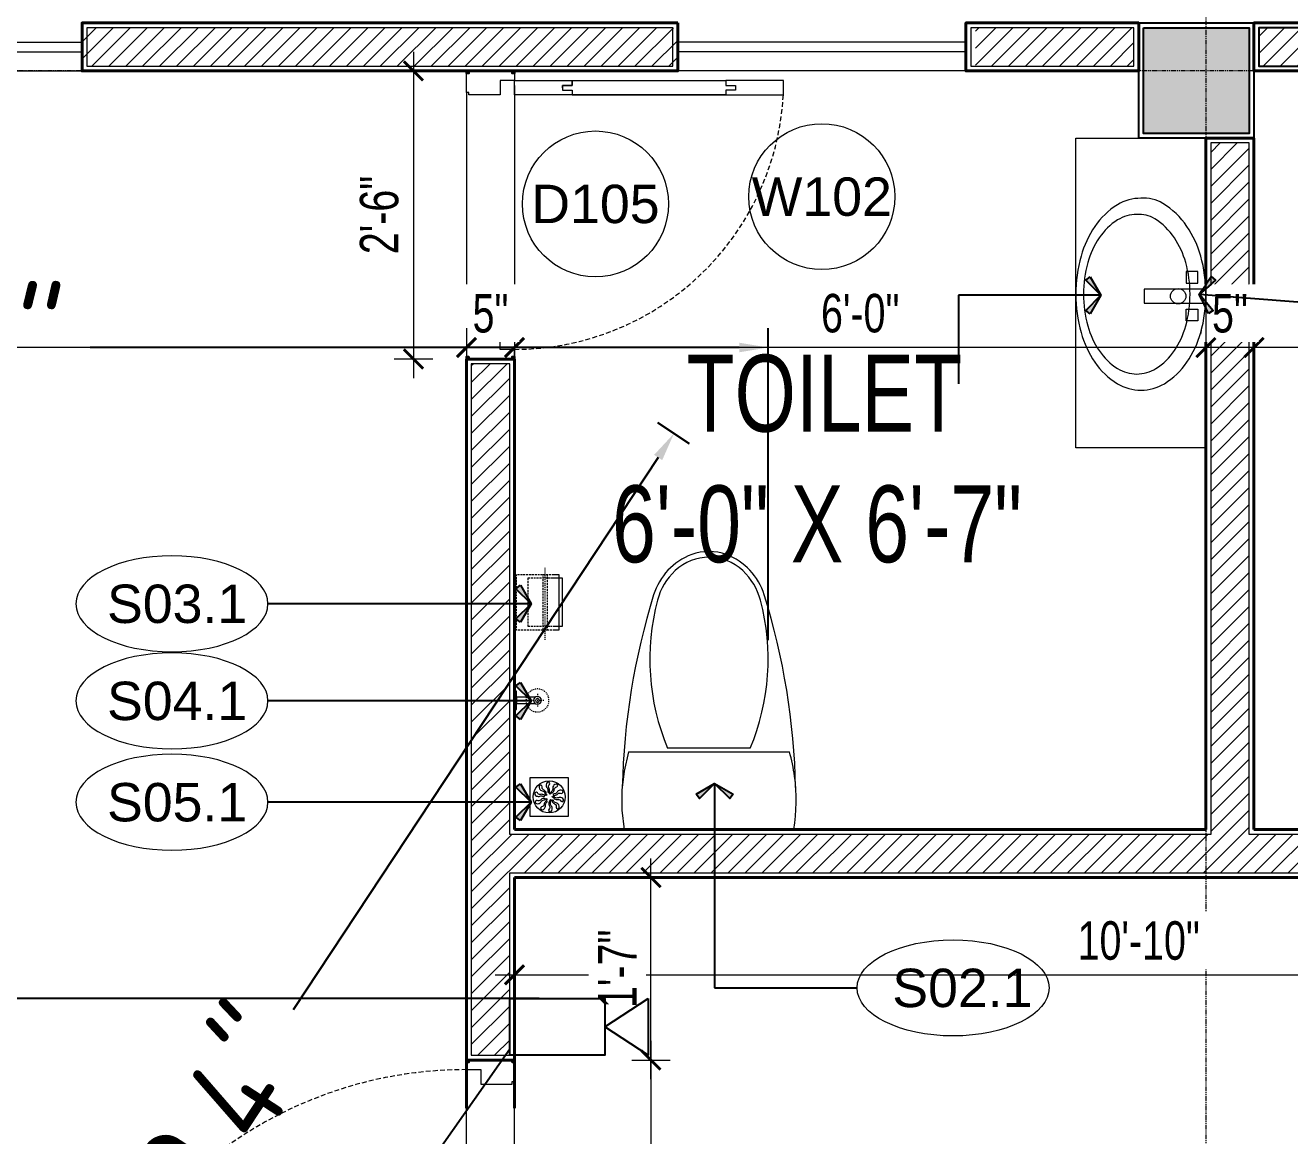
# Model space of a CAD drawing. Header units: inches. Extents: x 735 to 7643, y 526 to 1733.
# Drawn here: x 4814.4 to 4946.1, y 1338.2 to 1453.8 of the extents above; entities that cross this region are included whole.
import ezdxf
from ezdxf.enums import TextEntityAlignment as Align

# ---------------------------------------------------------------- set-up
doc = ezdxf.new("R2010")
doc.units = ezdxf.units.IN
doc.header["$MEASUREMENT"] = 0
for name, pattern in [('CENTER', [2, 1.25, -0.25, 0.25, -0.25]), ('DASH', [0.35, 0.25, -0.1]), ('DASHED', [0.75, 0.5, -0.25]), ('PHANTOMX2', [5, 2.5, -0.5, 0.5, -0.5, 0.5, -0.5])]:
    doc.linetypes.add(name, pattern=pattern)
for name, color, linetype in [('COLLUM', 1, 'Continuous'), ('FREE-TEXT', 7, 'Continuous'), ('HATCH', 8, 'Continuous'), ('horn & strobe', 1, 'Continuous'), ('Text', 7, 'Continuous'), ('zone wiring', 5, 'Continuous')]:
    doc.layers.add(name, color=color, linetype=linetype)
for name, color, linetype, lineweight in [('Dimension', 22, 'Continuous', 13), ('DOOR', 115, 'Continuous', 15), ('Door & Window Dim', 5, 'Continuous', 15), ('Glass', 5, 'Continuous', 9), ('grid', 9, 'Continuous', 13), ('HACTH', 8, 'Continuous', 9), ('I-DOOR-IDEN-N', 7, 'Continuous', 15), ('I-FURN-CODE', 171, 'Continuous', 15), ('I-WC----EXST', 7, 'Continuous', 15), ('I-WC----N', 7, 'Continuous', 15), ('wall 05', 3, 'Continuous', 40), ('WINDOW', 140, 'Continuous', 9)]:
    doc.layers.add(name, color=color, linetype=linetype, lineweight=lineweight)
doc.styles.add('Arial', font='arial.ttf')
doc.styles.get("Standard").update_dxf_attribs({"font": 'isocp3.shx'})
doc.styles.add('Swiss721', font='swisscl.ttf')
doc.dimstyles.new('DIM08', dxfattribs={"dimtxt": 8, "dimasz": 4, "dimexe": 4, "dimexo": 0, "dimgap": 3, "dimtad": 1, "dimdec": 1, "dimzin": 3, "dimdsep": 46, "dimlunit": 4, "dimtxsty": 'Swiss721', "dimblk": 'ARCHTICK', "dimcen": 0, "dimdle": 4, "dimclrd": 256, "dimclre": 256, "dimclrt": 256, "dimadec": 0, "dimazin": 0, "dimtfac": 1, "dimtdec": 1, "dimtofl": 0, "dimtmove": 0, "dimatfit": 3, "dimldrblk": 'ARCHTICK', "dimfxl": 4, "dimfxlon": 1, "dimtfill": 1, "dimtolj": 1, "dimtzin": 0, "dimlwd": 9, "dimlwe": 9, "dimarcsym": 0})
doc.dimstyles.new('F50', dxfattribs={"dimscale": 50, "dimtxt": 1.6, "dimasz": 1, "dimexe": 1.5, "dimexo": 1, "dimgap": 0.5, "dimtad": 1, "dimdec": 0, "dimzin": 12, "dimdsep": 46, "dimtxsty": 'Arial', "dimblk1": 'ARCHTICK', "dimblk2": 'ARCHTICK', "dimsah": 1, "dimcen": 0, "dimdle": 1.5, "dimclrd": 9, "dimclre": 9, "dimclrt": 2, "dimadec": 0, "dimazin": 3, "dimtfac": 1, "dimtdec": 0, "dimtix": 1, "dimtmove": 2, "dimatfit": 3, "dimldrblk": 'ArrowNote', "dimfxl": 1, "dimtolj": 1, "dimtzin": 0, "dimarcsym": 0})
doc.dimstyles.get("Standard").update_dxf_attribs({"dimtxt": 2, "dimasz": 3, "dimexe": 2, "dimexo": 2, "dimgap": 1, "dimtad": 0, "dimtih": 1, "dimtoh": 1, "dimdec": 1, "dimzin": 0, "dimdsep": 46, "dimtxsty": 'Standard', "dimcen": 0, "dimclrd": 256, "dimclre": 256, "dimclrt": 256, "dimadec": 1, "dimazin": 0, "dimtfac": 1, "dimtdec": 1, "dimtofl": 0, "dimtmove": 0, "dimatfit": 3, "dimfxl": 1, "dimtolj": 1, "dimtzin": 0, "dimlwd": -1, "dimlwe": -1, "dimarcsym": 0})

# ---------------------------------------------------------------- blocks, each defined once
blk = doc.blocks.new('_ArchTick')
at = {"color": 0, "linetype": 'ByBlock', "const_width": 0.15}
blk.add_lwpolyline([(-0.5, -0.5), (0.5, 0.5)], dxfattribs=at)
blk = doc.blocks.new('*D405')
at = {"layer": 'Defpoints', "color": 0, "transparency": 16777216}
for p in [(4860.61, 1449.08), (4854.84, 1419.08), (4860.36, 1419.08)]:
    blk.add_point(p, dxfattribs=at)
at = {"layer": 'Door & Window Dim', "lineweight": 9, "transparency": 16777216}
for p, q in [((4854.84, 1451.08), (4854.84, 1417.08)), ((4856.84, 1449.08), (4852.84, 1449.08)), ((4856.84, 1419.08), (4852.84, 1419.08))]:
    blk.add_line(p, q, dxfattribs=at)
at = {"layer": 'Door & Window Dim', "lineweight": 9, "transparency": 16777216, "xscale": 2, "yscale": 2, "zscale": 2}
for p, rotation in [((4854.84, 1449.08), 90), ((4854.84, 1419.08), 270)]:
    blk.add_blockref('_ArchTick', p, dxfattribs=dict(at, rotation=rotation))
at = {"layer": 'Door & Window Dim', "transparency": 16777216, "insert": (4851.29, 1434.08), "char_height": 4, "attachment_point": 5, "rotation": 90, "style": 'Swiss721', "bg_fill": 3, "box_fill_scale": 1.25, "bg_fill_color": 256, "bg_fill_true_color": 13158600, "bg_fill_transparency": 0}
blk.add_mtext('\\A1;2\'-6"', dxfattribs=at)
blk = doc.blocks.new('A$C4A7E7E9F')
at = {"layer": 'Defpoints'}
for points in [[(0, 5), (0.25, 5), (0.25, 4.75), (0, 4.75)], [(44.75, 5), (45, 5), (45, 4.75), (44.75, 4.75)], [(0, 0.25), (0.25, 0.25), (0.25, 0), (0, 0)], [(44.75, 0.25), (45, 0.25), (45, 0), (44.75, 0)]]:
    blk.add_lwpolyline(points, close=True, dxfattribs=at)
at = {"layer": 'DOOR'}
for points in [[(1.75, 10), (2, 10), (2, 11), (2.5, 11), (2.5, 5), (1, 5), (1, 11), (1.5, 11), (1.5, 10), (1.75, 10), (1.5, 10), (1.5, 11), (1, 11), (1, 42), (1.5, 42), (1.5, 43), (2, 43), (2, 42), (2.5, 42), (2.5, 11), (2.5, 48), (1, 48), (1, 42)], [(1, 5), (1, 3.5), (2.5, 3.5), (2.5, 0.25), (2.25, 0.25), (2.25, 0), (0.25, 0), (0.25, 0.25), (0, 0.25), (0, 4.75), (0.25, 4.75), (0.25, 5), (1, 5)], [(44, 5), (44, 3.5), (42.5, 3.5), (42.5, 0.25), (42.75, 0.25), (42.75, 0), (44.75, 0), (44.75, 0.25), (45, 0.25), (45, 4.75), (44.75, 4.75), (44.75, 5), (44, 5)]]:
    blk.add_lwpolyline(points, dxfattribs=at)
at = {"layer": 'DOOR', "linetype": 'DASHED', "lineweight": 0}
blk.add_arc((0.95, 4.98), 43.05, 0.0251, 87.941, dxfattribs=at)
at = {"layer": 'HACTH', "lineweight": 0, "ltscale": 10}
for p, q in [((1.5, 5), (44, 5)), ((2.25, 0), (42.75, 0))]:
    blk.add_line(p, q, dxfattribs=at)
blk = doc.blocks.new('A$C4F64215B')
at = {"layer": 'Defpoints'}
for points in [[(0, 5), (0.25, 5), (0.25, 4.75), (0, 4.75)], [(29.75, 5), (30, 5), (30, 4.75), (29.75, 4.75)], [(0, 0.25), (0.25, 0.25), (0.25, 0), (0, 0)], [(29.75, 0.25), (30, 0.25), (30, 0), (29.75, 0)]]:
    blk.add_lwpolyline(points, close=True, dxfattribs=at)
at = {"layer": 'DOOR'}
for points in [[(1.75, 10), (2, 10), (2, 11), (2.5, 11), (2.5, 5), (1, 5), (1, 11), (1.5, 11), (1.5, 10), (1.75, 10), (1.5, 10), (1.5, 11), (1, 11), (1, 27), (1.5, 27), (1.5, 28), (2, 28), (2, 27), (2.5, 27), (2.5, 11), (2.5, 33), (1, 33), (1, 27)], [(1, 5), (1, 3.5), (2.5, 3.5), (2.5, 0.25), (2.25, 0.25), (2.25, 0), (0.25, 0), (0.25, 0.25), (0, 0.25), (0, 4.75), (0.25, 4.75), (0.25, 5), (1, 5)], [(29, 5), (29, 3.5), (27.5, 3.5), (27.5, 0.25), (27.75, 0.25), (27.75, 0), (29.75, 0), (29.75, 0.25), (30, 0.25), (30, 4.75), (29.75, 4.75), (29.75, 5), (29, 5)]]:
    blk.add_lwpolyline(points, dxfattribs=at)
at = {"layer": 'DOOR', "linetype": 'DASHED', "lineweight": 0}
blk.add_arc((0.93, 4.97), 28.07, 0.0597, 86.7872, dxfattribs=at)
at = {"layer": 'HACTH', "lineweight": 0, "ltscale": 10}
for p, q in [((1.5, 5), (29, 5)), ((2.25, 0), (27.75, 0))]:
    blk.add_line(p, q, dxfattribs=at)
blk = doc.blocks.new('*D448')
at = {"layer": 'Defpoints', "color": 0, "transparency": 16777216}
for p in [(4865.36, 1346.08), (4865.36, 1301.08), (4879.57, 1301.08)]:
    blk.add_point(p, dxfattribs=at)
at = {"layer": 'Door & Window Dim', "lineweight": 9, "transparency": 16777216}
for p, q in [((4879.57, 1348.08), (4879.57, 1299.08)), ((4877.57, 1346.08), (4881.57, 1346.08)), ((4877.57, 1301.08), (4881.57, 1301.08))]:
    blk.add_line(p, q, dxfattribs=at)
at = {"layer": 'Door & Window Dim', "lineweight": 9, "transparency": 16777216, "xscale": 2, "yscale": 2, "zscale": 2}
for p, rotation in [((4879.57, 1346.08), 90), ((4879.57, 1301.08), 270)]:
    blk.add_blockref('_ArchTick', p, dxfattribs=dict(at, rotation=rotation))
at = {"layer": 'Door & Window Dim', "transparency": 16777216, "insert": (4876.02, 1323.58), "char_height": 4, "attachment_point": 5, "rotation": 90, "style": 'Swiss721', "bg_fill": 3, "box_fill_scale": 1.25, "bg_fill_color": 256, "bg_fill_true_color": 13158600, "bg_fill_transparency": 0}
blk.add_mtext('\\A1;3\'-9"', dxfattribs=at)
blk = doc.blocks.new('*D462')
at = {"layer": 'Defpoints', "color": 0, "transparency": 16777216}
for p in [(4865.36, 1365.08), (4995.36, 1365.08), (4995.36, 1354.95)]:
    blk.add_point(p, dxfattribs=at)
at = {"layer": 'Dimension', "lineweight": 9, "transparency": 16777216}
for p, q in [((4865.36, 1356.95), (4865.36, 1352.95)), ((4995.36, 1356.95), (4995.36, 1352.95)), ((4863.36, 1354.95), (4997.36, 1354.95))]:
    blk.add_line(p, q, dxfattribs=at)
at = {"layer": 'Dimension', "lineweight": 9, "transparency": 16777216, "xscale": 2, "yscale": 2, "zscale": 2, "rotation": 180}
blk.add_blockref('_ArchTick', (4865.36, 1354.95), dxfattribs=at)
at = {"layer": 'Dimension', "lineweight": 9, "transparency": 16777216, "xscale": 2, "yscale": 2, "zscale": 2}
blk.add_blockref('_ArchTick', (4995.36, 1354.95), dxfattribs=at)
at = {"layer": 'Dimension', "transparency": 16777216, "insert": (4930.36, 1358.5), "char_height": 4, "attachment_point": 5, "style": 'Swiss721', "bg_fill": 3, "box_fill_scale": 1.25, "bg_fill_color": 256, "bg_fill_true_color": 13158600, "bg_fill_transparency": 0}
blk.add_mtext('\\A1;10\'-10"', dxfattribs=at)
blk = doc.blocks.new('*D466')
at = {"layer": 'Defpoints', "color": 0, "transparency": 16777216}
for p in [(4942.36, 1431.64), (5025.36, 1425.48), (4942.36, 1420.28)]:
    blk.add_point(p, dxfattribs=at)
at = {"layer": 'Dimension', "lineweight": 9, "transparency": 16777216}
for p, q in [((4942.36, 1422.28), (4942.36, 1418.28)), ((5025.36, 1422.28), (5025.36, 1418.28)), ((5027.36, 1420.28), (4940.36, 1420.28))]:
    blk.add_line(p, q, dxfattribs=at)
at = {"layer": 'Dimension', "lineweight": 9, "transparency": 16777216, "xscale": 2, "yscale": 2, "zscale": 2, "rotation": 180}
blk.add_blockref('_ArchTick', (4942.36, 1420.28), dxfattribs=at)
at = {"layer": 'Dimension', "lineweight": 9, "transparency": 16777216, "xscale": 2, "yscale": 2, "zscale": 2}
blk.add_blockref('_ArchTick', (5025.36, 1420.28), dxfattribs=at)
at = {"layer": 'Dimension', "transparency": 16777216, "insert": (4983.86, 1423.83), "char_height": 4, "attachment_point": 5, "style": 'Swiss721', "bg_fill": 3, "box_fill_scale": 1.25, "bg_fill_color": 256, "bg_fill_true_color": 13158600, "bg_fill_transparency": 0}
blk.add_mtext('\\A1;6\'-11"', dxfattribs=at)
blk = doc.blocks.new('*D467')
at = {"layer": 'Defpoints', "color": 0, "transparency": 16777216}
for p in [(4937.36, 1434.53), (4942.36, 1431.64)]:
    blk.add_point(p, dxfattribs=at)
at = {"layer": 'Dimension', "lineweight": 9, "transparency": 16777216}
for p, q in [((4937.36, 1422.28), (4937.36, 1418.28)), ((4942.36, 1422.28), (4942.36, 1418.28)), ((4944.36, 1420.28), (4935.36, 1420.28))]:
    blk.add_line(p, q, dxfattribs=at)
at = {"layer": 'Dimension', "lineweight": 9, "transparency": 16777216, "xscale": 2, "yscale": 2, "zscale": 2, "rotation": 180}
blk.add_blockref('_ArchTick', (4937.36, 1420.28), dxfattribs=at)
at = {"layer": 'Dimension', "lineweight": 9, "transparency": 16777216, "xscale": 2, "yscale": 2, "zscale": 2}
blk.add_blockref('_ArchTick', (4942.36, 1420.28), dxfattribs=at)
at = {"layer": 'Dimension', "transparency": 16777216, "insert": (4939.86, 1423.82), "char_height": 4, "attachment_point": 5, "style": 'Swiss721', "bg_fill": 3, "box_fill_scale": 1.25, "bg_fill_color": 256, "bg_fill_true_color": 13158600, "bg_fill_transparency": 0}
blk.add_mtext('\\A1;5"', dxfattribs=at)
at = {"layer": 'Defpoints', "color": 0, "transparency": 16777216}
blk.add_point((4937.36, 1420.28), dxfattribs=at)
blk = doc.blocks.new('*D468')
at = {"layer": 'Defpoints', "color": 0, "transparency": 16777216}
for p in [(4937.36, 1434.53), (4865.36, 1423.72), (4865.36, 1420.28)]:
    blk.add_point(p, dxfattribs=at)
at = {"layer": 'Dimension', "lineweight": 9, "transparency": 16777216}
for p, q in [((4865.36, 1422.28), (4865.36, 1418.28)), ((4937.36, 1422.28), (4937.36, 1418.28)), ((4939.36, 1420.28), (4863.36, 1420.28))]:
    blk.add_line(p, q, dxfattribs=at)
at = {"layer": 'Dimension', "lineweight": 9, "transparency": 16777216, "xscale": 2, "yscale": 2, "zscale": 2, "rotation": 180}
blk.add_blockref('_ArchTick', (4865.36, 1420.28), dxfattribs=at)
at = {"layer": 'Dimension', "lineweight": 9, "transparency": 16777216, "xscale": 2, "yscale": 2, "zscale": 2}
blk.add_blockref('_ArchTick', (4937.36, 1420.28), dxfattribs=at)
at = {"layer": 'Dimension', "transparency": 16777216, "insert": (4901.36, 1423.83), "char_height": 4, "attachment_point": 5, "style": 'Swiss721', "bg_fill": 3, "box_fill_scale": 1.25, "bg_fill_color": 256, "bg_fill_true_color": 13158600, "bg_fill_transparency": 0}
blk.add_mtext('\\A1;6\'-0"', dxfattribs=at)
blk = doc.blocks.new('*D469')
at = {"layer": 'Dimension', "lineweight": 9, "transparency": 16777216}
for p, q in [((4860.36, 1422.28), (4860.36, 1418.28)), ((4865.36, 1422.28), (4865.36, 1418.28)), ((4867.36, 1420.28), (4858.36, 1420.28))]:
    blk.add_line(p, q, dxfattribs=at)
at = {"layer": 'Dimension', "lineweight": 9, "transparency": 16777216, "xscale": 2, "yscale": 2, "zscale": 2, "rotation": 180}
blk.add_blockref('_ArchTick', (4860.36, 1420.28), dxfattribs=at)
at = {"layer": 'Dimension', "lineweight": 9, "transparency": 16777216, "xscale": 2, "yscale": 2, "zscale": 2}
blk.add_blockref('_ArchTick', (4865.36, 1420.28), dxfattribs=at)
at = {"layer": 'Dimension', "transparency": 16777216, "insert": (4862.86, 1423.82), "char_height": 4, "attachment_point": 5, "style": 'Swiss721', "bg_fill": 3, "box_fill_scale": 1.25, "bg_fill_color": 256, "bg_fill_true_color": 13158600, "bg_fill_transparency": 0}
blk.add_mtext('\\A1;5"', dxfattribs=at)
at = {"layer": 'Defpoints', "color": 0, "transparency": 16777216}
for p in [(4860.36, 1426.78), (4865.36, 1423.72), (4860.36, 1420.28)]:
    blk.add_point(p, dxfattribs=at)
blk = doc.blocks.new('*D487')
at = {"layer": 'Defpoints', "color": 0, "transparency": 16777216}
for p in [(4860.36, 1423.72), (4697.36, 1420.28), (4697.36, 1414.28)]:
    blk.add_point(p, dxfattribs=at)
at = {"layer": 'Dimension', "lineweight": 9, "transparency": 16777216}
for p, q in [((4697.36, 1418.28), (4697.36, 1422.28)), ((4860.36, 1422.28), (4860.36, 1418.28)), ((4862.36, 1420.28), (4695.36, 1420.28))]:
    blk.add_line(p, q, dxfattribs=at)
at = {"layer": 'Dimension', "lineweight": 9, "transparency": 16777216, "xscale": 2, "yscale": 2, "zscale": 2, "rotation": 180}
blk.add_blockref('_ArchTick', (4697.36, 1420.28), dxfattribs=at)
at = {"layer": 'Dimension', "lineweight": 9, "transparency": 16777216, "xscale": 2, "yscale": 2, "zscale": 2}
blk.add_blockref('_ArchTick', (4860.36, 1420.28), dxfattribs=at)
at = {"layer": 'Dimension', "transparency": 16777216, "insert": (4778.86, 1423.83), "char_height": 4, "attachment_point": 5, "style": 'Swiss721', "bg_fill": 3, "box_fill_scale": 1.25, "bg_fill_color": 256, "bg_fill_true_color": 13158600, "bg_fill_transparency": 0}
blk.add_mtext('\\A1;13\'-7"', dxfattribs=at)
blk = doc.blocks.new('*D489')
at = {"layer": 'Defpoints', "color": 0, "transparency": 16777216}
for p in [(4879.57, 1365.08), (4881.52, 1365.08), (4865.36, 1346.08)]:
    blk.add_point(p, dxfattribs=at)
at = {"layer": 'Dimension', "lineweight": 9, "transparency": 16777216}
for p, q in [((4879.57, 1344.08), (4879.57, 1367.08)), ((4881.52, 1365.08), (4877.57, 1365.08)), ((4877.57, 1346.08), (4881.57, 1346.08))]:
    blk.add_line(p, q, dxfattribs=at)
at = {"layer": 'Dimension', "lineweight": 9, "transparency": 16777216, "xscale": 2, "yscale": 2, "zscale": 2}
for p, rotation in [((4879.57, 1365.08), 90), ((4879.57, 1346.08), 270)]:
    blk.add_blockref('_ArchTick', p, dxfattribs=dict(at, rotation=rotation))
at = {"layer": 'Dimension', "transparency": 16777216, "insert": (4876.07, 1355.58), "char_height": 4, "attachment_point": 5, "rotation": 90, "style": 'Swiss721', "bg_fill": 3, "box_fill_scale": 1.25, "bg_fill_color": 256, "bg_fill_true_color": 13158600, "bg_fill_transparency": 0}
blk.add_mtext('\\A1;1\'-7"', dxfattribs=at)
blk = doc.blocks.new('wall&door')
at = {"color": 0, "linetype": 'ByBlock', "lineweight": -2}
blk.add_circle((0, 0), 3.039, dxfattribs=at)
at = {"color": 0, "linetype": 'ByBlock', "lineweight": -2, "ltscale": 25.4, "style": 'Arial'}
blk.add_attdef('PT1', text='', height=1.6, dxfattribs=at).set_placement((0, 0), align=Align.MIDDLE_CENTER)
blk = doc.blocks.new('$plan$00000388')
for p, q in [((-202.5, -209.5), (-202.5, 209.5)), ((0, -220.8), (0, 220.8)), ((-211.8, 107.7), (-211.8, -107.7))]:
    blk.add_line(p, q)
blk.add_lwpolyline([(-202.5, -209.5), (-151.6, -220.9), (-102.2, -226.4), (-50.2, -226.4), (0, -220.8)])
for centre, radius, start, end in [((-70.5, -1596.9), 1822.9, 91.2224, 107.2477), ((-76.2, -236.2), 463.3, 97.7399, 105.822), ((-76.2, -236.2), 463.3, 80.5377, 97.7399), ((-562.5, -12.2), 163.6, 107.2477, 159.5476), ((-555.5, -23.3), 162.7, 104.7786, 136.8543), ((-443.4, -448.2), 602.2, 67.3737, 104.7786), ((-580.4, 0), 128.7, 136.8543, 223.1457), ((-595.2, 0), 128.7, 159.5476, 200.4524), ((-562.5, 12.2), 163.6, 200.4524, 252.7523), ((-555.5, 23.3), 162.7, 223.1457, 255.2214), ((-443.4, 448.2), 602.2, 255.2214, 292.6263), ((-70.5, 1596.9), 1822.9, 252.7523, 268.7776)]:
    blk.add_arc(centre, radius, start, end)
blk = doc.blocks.new('h')
at = {"layer": 'I-WC----N', "color": 252, "linetype": 'CENTER', "ltscale": 0.2}
for p, q in [((544297.4, -25836.8), (544297.4, -25800.9)), ((544280.5, -25819.8), (544314.2, -25819.8))]:
    blk.add_line(p, q, dxfattribs=at)
at = {"layer": 'I-WC----N'}
blk.add_lwpolyline([(544273, -25759.8), (544321, -25759.8), (544321, -25764.8), (544273, -25764.8)], close=True, dxfattribs=at)
blk.add_lwpolyline([(544289, -25813.8), (544289, -25764.8), (544305, -25764.8), (544305, -25813.8)], dxfattribs=at)
at = {"layer": 'I-WC----N', "linetype": 'DASH', "ltscale": 5}
blk.add_circle((544297.4, -25819.8), 30, dxfattribs=at)
at = {"layer": 'I-WC----N'}
for centre, radius in [((544297, -25819.8), 10), ((544297.4, -25819.8), 5)]:
    blk.add_circle(centre, radius, dxfattribs=at)
blk = doc.blocks.new('typical king$0$5767 PAPER HOLDER')
at = {"color": 0, "linetype": 'CENTER', "lineweight": -2, "ltscale": 0.5}
blk.add_line((80, 97.5), (80, -92.5), dxfattribs=at)
at = {"color": 0, "linetype": 'DASHED', "lineweight": -2, "ltscale": 10, "flags": 128}
for points in [[(97, 72.5), (5, 72.5), (5, -72.5), (100, -72.5)], [(5, 52.5), (0, 52.5), (0, -52.5), (5, -52.5)]]:
    blk.add_lwpolyline(points, dxfattribs=at)
at = {"color": 0, "linetype": 'DASHED', "lineweight": -2, "ltscale": 10}
blk.add_lwpolyline([(75, -72.5), (85, -72.5), (85, 72.5), (75, 72.5)], close=True, dxfattribs=at)
at = {"color": 0, "linetype": 'ByBlock', "lineweight": -2, "flags": 128}
blk.add_lwpolyline([(100, -72.5), (115, -72.5), (115, 72.5), (100, 72.5)], dxfattribs=at)
at = {"color": 0, "linetype": 'DASHED', "lineweight": -2, "ltscale": 10}
blk.add_lwpolyline([(100, -62.5), (35, -62.5), (35, 62.5), (97, 62.5)], dxfattribs=at)
at = {"color": 0, "linetype": 'ByBlock', "lineweight": -2}
blk.add_lwpolyline([(100, 62.5), (125, 62.5), (125, -62.5), (100, -62.5)], dxfattribs=at)
blk = doc.blocks.new('floor drain 01')
at = {"color": 0}
blk.add_lwpolyline([(-10, -10), (90, -10), (90, 90), (-10, 90)], close=True, dxfattribs=at)
for points in [[(13.6, 67.5, 0.191053), (14.8, 61, 0.194336), (21.9, 55.7, -0.272606), (28.5, 49.9, 1.040732), (32.5, 51, 0.091346), (31.8, 52.6, 0.160783), (25.3, 58.6, -0.323658), (21.5, 66.6, 0.91079)], [(34.8, 77.8, 0.191053), (32, 71.8, 0.194336), (34.6, 63.4, -0.272606), (36.5, 54.8, 1.040732), (40.4, 53.4, 0.091346), (40.8, 55, 0.160783), (39.1, 63.7, -0.323658), (40.7, 72.4, 0.91079)], [(58, 73.6, 0.191053), (52.2, 70.5, 0.194336), (49.4, 62.1, -0.272606), (45.9, 54, 1.040732), (48.2, 50.6, 0.091346), (49.4, 51.6, 0.160783), (53.2, 59.7, -0.323658), (59.6, 65.8, 0.91079)], [(2.5, 46.7, 0.191053), (7.2, 42.2, 0.194336), (16.1, 42.1, -0.272606), (24.9, 41.2, 1.040732), (27.4, 44.5, 0.091346), (26, 45.4, 0.160783), (17.2, 46.5, -0.323658), (9.4, 50.7, 0.91079)], [(5.7, 23.4, 0.191053), (12.2, 22.5, 0.194336), (19.4, 27.7, -0.272606), (27, 32.1, 1.040732), (27.2, 36.2, 0.091346), (25.5, 36.1, 0.160783), (17.7, 31.8, -0.323658), (9, 30.7, 0.91079)], [(74.3, 56.6, 0.191053), (67.8, 57.5, 0.194336), (60.6, 52.3, -0.272606), (53, 47.9, 1.040732), (52.8, 43.8, 0.091346), (54.5, 43.9, 0.160783), (62.3, 48.2, -0.323658), (71, 49.3, 0.91079)], [(77.5, 33.3, 0.191053), (72.8, 37.8, 0.194336), (63.9, 37.9, -0.272606), (55.1, 38.8, 1.040732), (52.6, 35.5, 0.091346), (54, 34.6, 0.160783), (62.8, 33.5, -0.323658), (70.6, 29.3, 0.91079)], [(22, 6.4, 0.191053), (27.8, 9.5, 0.194336), (30.6, 17.9, -0.272606), (34.1, 26, 1.040732), (31.8, 29.4, 0.091346), (30.6, 28.4, 0.160783), (26.8, 20.3, -0.323658), (20.4, 14.2, 0.91079)], [(45.2, 2.2, 0.191053), (48, 8.2, 0.194336), (45.4, 16.6, -0.272606), (43.5, 25.2, 1.040732), (39.6, 26.6, 0.091346), (39.2, 25, 0.160783), (40.9, 16.3, -0.323658), (39.3, 7.6, 0.91079)], [(66.4, 12.5, 0.191053), (65.2, 19, 0.194336), (58.1, 24.3, -0.272606), (51.5, 30.1, 1.040732), (47.5, 29, 0.091346), (48.2, 27.4, 0.160783), (54.7, 21.4, -0.323658), (58.5, 13.4, 0.91079)]]:
    blk.add_lwpolyline(points, format="xyb", close=True, dxfattribs=at)
for centre, radius in [((40, 40), 41.7), ((31.9, 45.2), 1.83), ((32.5, 33.9), 1.83), ((42.5, 49.3), 1.83), ((49.6, 40.5), 1.83), ((43.5, 31), 1.83)]:
    blk.add_circle(centre, radius, dxfattribs=at)
blk = doc.blocks.new('HANDWASH-02-PLAN')
at = {"layer": 'I-WC----N', "color": 2}
for points in [[(5.1, 0, 0.068513), (104.4, 13.6, 0.080648), (181.8, 49.6, 0.107051), (241.7, 112.3, 0.160603), (255.1, 169.3, 0.138041), (237.9, 230.4, 0.107051), (181.8, 289.1, 0.080648), (104.4, 325, 0.068513), (5.1, 338.7, 0.068513), (-94.2, 325, 0.080648), (-171.6, 289.1, 0.107051), (-227.7, 230.4, 0.138041), (-244.8, 169.3, 0.138041), (-227.7, 108.3, 0.107051), (-171.6, 49.6, 0.080648), (-94.2, 13.6, 0.068513)], [(5.1, 41.5, 0.067522), (87.7, 52.7, 0.079863), (151.9, 82.1, 0.107115), (201.7, 133.5, 0.162551), (212.8, 180.1, 0.139778), (198.6, 229.9, 0.107115), (151.9, 278.1, 0.079863), (87.7, 307.5, 0.067522), (5.1, 318.7, 0.067522), (-77.5, 307.5, 0.079863), (-141.7, 278.1, 0.107115), (-188.3, 229.9, 0.139778), (-202.5, 180.1, 0.139778), (-188.3, 130.3, 0.107115), (-141.7, 82.1, 0.079863), (-77.5, 52.7, 0.067522)]]:
    blk.add_lwpolyline(points, format="xyb", close=True, dxfattribs=at)
blk.add_circle((0, 72.3), 20, dxfattribs=at)
blk = doc.blocks.new('A$C01EB0BB3')
at = {"layer": 'I-WC----N', "color": 250, "ltscale": 0.5}
for points in [[(9.08, 6.42), (9.08, 0), (10.51, 0), (10.51, 6.42)], [(8.43, 2.06), (8.43, 0.85), (7.23, 0.85), (7.23, 2.06)], [(11.15, 2.06), (11.15, 0.85), (12.36, 0.85), (12.36, 2.06)]]:
    blk.add_lwpolyline(points, close=True, dxfattribs=at)
at = {"layer": 'I-WC----N', "color": 2, "xscale": 0.03999999999359716, "yscale": 0.03999999999359716, "zscale": 0.03999999999359716}
blk.add_blockref('HANDWASH-02-PLAN', (9.79, 0), dxfattribs=at)
blk = doc.blocks.new('ArrowNote')
at = {"linetype": 'ByBlock', "lineweight": -2}
h = blk.add_hatch(color=0, dxfattribs=at)
h.paths.add_polyline_path([(-0.556, -0.962), (-0.786, -0.786), (0, 0)])
h.paths.add_polyline_path([(-0.556, 0.962), (0, 0), (-0.786, 0.786)])
at = {"color": 0, "linetype": 'ByBlock', "lineweight": -2}
for points in [[(-0.556, 0.962), (0, 0), (-0.786, 0.786)], [(-0.556, -0.962), (-0.786, -0.786), (0, 0)]]:
    blk.add_lwpolyline(points, close=True, dxfattribs=at)
blk.add_lwpolyline([(0, 0), (-2, 0)], dxfattribs=at)
blk = doc.blocks.new('Floor Fin')
at = {"extrusion": (0, 0, -1)}
blk.add_ellipse((0, 0), major_axis=(4, 0), ratio=0.5, start_param=4.712389, end_param=10.995574, dxfattribs=at)
at = {"color": 0, "linetype": 'ByBlock', "lineweight": -2, "ltscale": 25.4, "style": 'Arial'}
blk.add_attdef('CA3', text='', height=1.6, dxfattribs=at).set_placement((0, 0), align=Align.MIDDLE_CENTER)
blk = doc.blocks.new('horn with strobe')
at = {"layer": 'horn & strobe', "color": 1}
for points in [[(-391.02, 4158.6), (-381.13, 4158.6), (-381.13, 4152.71), (-391.02, 4152.71)], [(-376.59, 4158.6), (-376.59, 4152.71), (-381.13, 4155.65)]]:
    blk.add_lwpolyline(points, close=True, dxfattribs=at)
blk = doc.blocks.new('*D510')
at = {"layer": 'Defpoints', "color": 0, "transparency": 16777216}
for p in [(5206.57, 1370.84), (5207.16, 1368.85), (4794.4, 1248.73)]:
    blk.add_point(p, dxfattribs=at)
at = {"layer": 'FREE-TEXT', "transparency": 16777216}
for p, q in [((5204.29, 1368), (5023.4, 1314.41)), ((5207.14, 1368.92), (5207.73, 1366.93)), ((4797.87, 1247.59), (4978.75, 1301.18)), ((4794.97, 1246.81), (4795.56, 1244.82))]:
    blk.add_line(p, q, dxfattribs=at)
for points in [[(5204.14, 1368.48), (5204.43, 1367.52), (5207.16, 1368.85)], [(4797.73, 1248.07), (4798.01, 1247.11), (4794.99, 1246.74)]]:
    blk.add_solid(points, dxfattribs=at)
at = {"layer": 'FREE-TEXT', "transparency": 16777216, "insert": (5001.08, 1307.79), "char_height": 10, "attachment_point": 5, "rotation": 16.5031}
blk.add_mtext('\\A1;35\'-9.9"', dxfattribs=at)
blk = doc.blocks.new('*D513')
at = {"layer": 'Defpoints', "color": 0, "transparency": 16777216}
for p in [(4881.97, 1411.33), (4885.27, 1409.14), (4780.85, 1251.11)]:
    blk.add_point(p, dxfattribs=at)
at = {"layer": 'FREE-TEXT', "transparency": 16777216}
for p, q in [((4883.6, 1410.25), (4880.3, 1412.43)), ((4880.32, 1408.82), (4842.31, 1351.3)), ((4779.2, 1255.79), (4817.21, 1313.31)), ((4779.18, 1252.21), (4775.88, 1254.39))]:
    blk.add_line(p, q, dxfattribs=at)
for points in [[(4879.9, 1409.1), (4880.74, 1408.55), (4881.97, 1411.33)], [(4778.78, 1256.07), (4779.62, 1255.52), (4777.55, 1253.29)]]:
    blk.add_solid(points, dxfattribs=at)
at = {"layer": 'FREE-TEXT', "transparency": 16777216, "insert": (4829.76, 1332.31), "char_height": 10, "attachment_point": 5, "rotation": 56.5439}
blk.add_mtext('\\A1;15\'-9.4"', dxfattribs=at)
blk = doc.blocks.new('*D514')
at = {"layer": 'Defpoints', "color": 0, "transparency": 16777216}
for p in [(4891.77, 1420.28), (4701.09, 1389.28), (4891.77, 1387.82)]:
    blk.add_point(p, dxfattribs=at)
at = {"layer": 'FREE-TEXT', "transparency": 16777216}
for p, q in [((4701.09, 1391.28), (4701.09, 1422.28)), ((4891.77, 1389.82), (4891.77, 1422.28)), ((4704.09, 1420.28), (4771.68, 1420.28)), ((4888.77, 1420.28), (4821.18, 1420.28))]:
    blk.add_line(p, q, dxfattribs=at)
for points in [[(4704.09, 1420.78), (4704.09, 1419.78), (4701.09, 1420.28)], [(4888.77, 1420.78), (4888.77, 1419.78), (4891.77, 1420.28)]]:
    blk.add_solid(points, dxfattribs=at)
at = {"layer": 'FREE-TEXT', "transparency": 16777216, "insert": (4796.43, 1420.28), "char_height": 10, "attachment_point": 5}
blk.add_mtext('\\A1;15\'-10.7"', dxfattribs=at)

msp = doc.modelspace()

# ---------------------------------------------------------------- linework, layer by layer
at = {"layer": 'COLLUM'}
msp.add_lwpolyline([(4930.36, 1454.08), (4942.36, 1454.08), (4942.36, 1442.08), (4930.36, 1442.08)], close=True, dxfattribs=at)
at = {"layer": 'Glass', "ltscale": 10}
for points in [[(4748.34, 1452.08), (4820.34, 1452.08)], [(4748.34, 1451.08), (4820.34, 1451.08)], [(4912.36, 1452.08), (4882.36, 1452.08)], [(4912.36, 1451.08), (4882.36, 1451.08)]]:
    msp.add_lwpolyline(points, dxfattribs=at)
at = {"layer": 'grid', "linetype": 'PHANTOMX2', "ltscale": 0.2}
msp.add_line((4937.36, 1496.33), (4937.36, 945.76), dxfattribs=at)
at = {"layer": 'HATCH', "lineweight": 0}
for p, q in [((4941.86, 1441.58), (4937.86, 1441.58)), ((4937.86, 1441.58), (4937.86, 1369.58)), ((4941.86, 1369.58), (4941.86, 1441.58)), ((4864.86, 1369.58), (4864.86, 1418.58)), ((4937.86, 1369.58), (4864.86, 1369.58)), ((4994.86, 1369.58), (4941.86, 1369.58)), ((4864.86, 1346.58), (4864.86, 1365.58)), ((4864.86, 1365.58), (4994.86, 1365.58)), ((4860.86, 1346.58), (4864.86, 1346.58))]:
    msp.add_line(p, q, dxfattribs=at)
msp.add_lwpolyline([(4929.86, 1453.58), (4912.86, 1453.58), (4912.86, 1449.58), (4929.86, 1449.58)], close=True, dxfattribs=at)
at = {"layer": 'HATCH'}
for points in [[(4930.86, 1453.58), (4941.86, 1453.58), (4941.86, 1442.58), (4930.86, 1442.58)], [(4968.86, 1453.58), (4942.86, 1453.58), (4942.86, 1449.58), (4968.86, 1449.58)]]:
    msp.add_lwpolyline(points, close=True, dxfattribs=at)
at = {"layer": 'wall 05'}
for p, q in [((4942.36, 1442.08), (4937.36, 1442.08)), ((4937.36, 1442.08), (4937.36, 1370.08)), ((4942.36, 1370.08), (4942.36, 1442.08)), ((4865.36, 1370.08), (4865.36, 1419.08)), ((4937.36, 1370.08), (4865.36, 1370.08)), ((4995.36, 1370.08), (4942.36, 1370.08)), ((4865.36, 1341.08), (4865.36, 1365.08)), ((4865.36, 1365.08), (4995.36, 1365.08)), ((4860.36, 1346.08), (4865.36, 1346.08))]:
    msp.add_line(p, q, dxfattribs=at)
for points in [[(4930.36, 1454.08), (4912.36, 1454.08), (4912.36, 1449.08), (4930.36, 1449.08)], [(4969.36, 1454.08), (4942.36, 1454.08), (4942.36, 1449.08), (4969.36, 1449.08)]]:
    msp.add_lwpolyline(points, close=True, dxfattribs=at)
at = {"layer": 'WINDOW', "linetype": 'Continuous', "ltscale": 10}
for points in [[(4748.34, 1449.08), (4820.34, 1449.08)], [(4912.36, 1449.08), (4882.36, 1449.08)]]:
    msp.add_lwpolyline(points, dxfattribs=at)

# ---------------------------------------------------------------- block references
at = {"layer": 'DOOR', "lineweight": 0, "rotation": 90}
msp.add_blockref('A$C4A7E7E9F', (4865.36, 1301.08), dxfattribs=at)
at = {"layer": 'I-FURN-CODE'}
ref = msp.add_blockref('Floor Fin', (4829.69, 1393.59), dxfattribs=dict(at, xscale=2.5, yscale=2.5, zscale=2.5))
ref.add_attrib('CA3', 'S03.1', dxfattribs={"layer": '0', "color": 7, "linetype": 'ByBlock', "lineweight": -2, "ltscale": 25.4, "height": 4, "style": 'Arial'}).set_placement((4830.23, 1393.59), align=Align.MIDDLE_CENTER)
ref = msp.add_blockref('Floor Fin', (4829.69, 1383.48), dxfattribs=dict(at, xscale=2.5, yscale=2.5, zscale=2.5))
ref.add_attrib('CA3', 'S04.1', dxfattribs={"layer": '0', "color": 7, "linetype": 'ByBlock', "lineweight": -2, "ltscale": 25.4, "height": 4, "style": 'Arial'}).set_placement((4830.23, 1383.48), align=Align.MIDDLE_CENTER)
ref = msp.add_blockref('Floor Fin', (4829.69, 1372.93), dxfattribs=dict(at, xscale=2.5, yscale=2.5, zscale=2.5))
ref.add_attrib('CA3', 'S05.1', dxfattribs={"layer": '0', "color": 7, "linetype": 'ByBlock', "lineweight": -2, "ltscale": 25.4, "height": 4, "style": 'Arial'}).set_placement((4830.23, 1372.93), align=Align.MIDDLE_CENTER)
at = {"layer": 'I-WC----EXST', "xscale": 0.0400000000372529, "yscale": 0.0400000000372529, "zscale": 0.0400000000372529, "rotation": 270}
msp.add_blockref('$plan$00000388', (4885.61, 1370.08), dxfattribs=at)
msp.add_blockref('$plan$00000388', (4885.61, 1370.08), dxfattribs=at)
at = {"layer": 'I-WC----N', "extrusion": (0, 0, -1), "xscale": 0.03999999997904524, "yscale": 0.03999999997904524, "zscale": 0.03999999997904524, "rotation": 180}
msp.add_blockref('typical king$0$5767 PAPER HOLDER', (-4865.36, 1393.75), dxfattribs=at)
at = {"layer": 'I-WC----N', "xscale": -0.03999999997904524, "yscale": 0.03999999997904524, "zscale": 0.04, "rotation": 90}
msp.add_blockref('h', (3834.96, 23155.42), dxfattribs=at)
at = {"layer": 'I-WC----N', "xscale": 0.03999999997904524, "yscale": 0.03999999997904524, "zscale": 0.03999999997904524}
msp.add_blockref('floor drain 01', (4867.37, 1371.88), dxfattribs=at)

# ---------------------------------------------------------------- texts
at = {"layer": 'Text', "char_height": 8, "style": 'Swiss721'}
for s, insert, width, attachment_point in [('TOILET', (4883.27, 1419.52), 92.6076, 1), ('\\A1;6\'-0" X 6\'-7" ', (4875.52, 1397.8), 69.8162, 7)]:
    msp.add_mtext(s, dxfattribs=dict(at, insert=insert, width=width, attachment_point=attachment_point))

# ---------------------------------------------------------------- dimensions: what is measured, and where the dimension line sits
at = {"layer": 'Door & Window Dim'}
dim = msp.add_linear_dim(base=(4854.84, 1419.08), p1=(4860.61, 1449.08), p2=(4860.36, 1419.08), angle=90, dimstyle='DIM08', override={"dimscale": 0.5, "dimarcsym": 2}, dxfattribs=at)
dim.commit()
dim.dimension.update_dxf_attribs({"geometry": '*D405', "text_midpoint": (4851.29, 1434.08)})

# ---------------------------------------------------------------- leaders
at = {"layer": 'I-FURN-CODE'}
for points in [[(4867.08, 1393.59), (4839.69, 1393.59)], [(4867.08, 1383.48), (4839.69, 1383.48)], [(4867.08, 1372.93), (4839.69, 1372.93)]]:
    msp.add_leader(points, dimstyle='F50', override={"dimasz": 0.04, "dimgap": 0.5, "dimtad": 0, "dimfxl": 0.18}, dxfattribs=at)

# ---------------------------------------------------------------- next in the draw order: hatches: boundary and pattern name
at = {"layer": 'HATCH'}
h = msp.add_hatch(dxfattribs=at)
h.set_pattern_fill('AR-CONC', color=256, scale=0.75, style=0)
h.set_pattern_definition([(50, (-407953.158, -239425.4894), (5.37945137, -0.470641012), [0.5625, -6.1875]), (355, (-407953.158, -239425.4894), (-1.040635, 5.641441), [0.45, -4.95]), (100.4514, (-407952.71, -239425.5287), (4.338820363, 5.170796565), [0.478051425, -5.25856584]), (46.1842, (-407953.158, -239423.9894), (8.004307865, -1.24139261), [0.84375, -9.28125]), (96.6356, (-407952.491, -239424.093), (7.00997029, 7.30588403), [0.71707716, -7.8878475]), (351.1842, (-407953.158, -239423.9894), (7.00996459, 7.3058895), [0.675, -7.425]), (21, (-407952.408, -239424.3644), (4.47680289, -3.01964168), [0.5625, -6.1875]), (326, (-407952.408, -239424.3644), (1.82486499, 5.43862534), [0.45, -4.95]), (71.4514, (-407952.035, -239424.616), (6.301669714, 2.418978725), [0.478051425, -5.25856584]), (37.5, (-407953.158, -239425.4894), (0.091198915, 2.496703904), [0, -4.89, 0, -5.025, 0, -4.96875]), (7.5, (-407953.158, -239425.4894), (1.973021531, 2.958087839), [0, -2.865, 0, -4.7775, 0, -1.89375]), (327.5, (-407954.8305, -239425.4894), (4.003668271, -0.169161538), [0, -1.875, 0, -5.85, 0, -7.7625]), (317.5, (-407955.5805, -239425.4894), (4.37389627, 0.750787367), [0, -2.4375, 0, -3.885, 0, -5.5125])])
h.paths.add_polyline_path([(4692.86, 1453.58), (4703.86, 1453.58), (4703.86, 1442.58), (4692.86, 1442.58)])
h.paths.add_polyline_path([(4930.86, 1453.58), (4941.86, 1453.58), (4941.86, 1442.58), (4930.86, 1442.58)])
at = {"layer": 'HATCH', "lineweight": 0}
h = msp.add_hatch(dxfattribs=at)
h.set_pattern_fill('ANSI31', color=256, scale=10, style=0)
h.set_pattern_definition([(45, (-407953.158, -239425.4894), (-0.8838834765, 0.8838834765), [])])
h.paths.add_polyline_path([(4929.86, 1223.58), (4704.86, 1223.58), (4704.86, 1219.58), (4929.86, 1219.58)])
h.paths.add_polyline_path([(4696.86, 1333.58), (4692.86, 1333.58), (4692.86, 1296.58), (4696.86, 1296.58), (4864.86, 1296.58), (4864.86, 1300.58), (4696.86, 1300.58)])
h.paths.add_polyline_path([(4696.86, 1226.58), (4696.86, 1224.58)])
h.paths.add_polyline_path([(4696.86, 1211.58), (4692.86, 1211.58), (4692.86, 1188.58), (4696.86, 1188.58)])
h.paths.add_polyline_path([(4994.86, 1369.58), (4941.86, 1369.58), (4941.86, 1441.58), (4937.86, 1441.58), (4937.86, 1369.58), (4864.86, 1369.58), (4864.86, 1418.58), (4860.86, 1418.58), (4860.86, 1346.58), (4864.86, 1346.58), (4864.86, 1365.58), (4994.86, 1365.58)])
h.paths.add_polyline_path([(5050.86, 1453.58), (4999.36, 1453.58), (4999.36, 1449.58), (5025.86, 1449.58), (5025.86, 1365.58), (5071.86, 1365.58), (5071.86, 1369.58), (5029.86, 1369.58), (5029.86, 1449.58), (5050.86, 1449.58)])
h.paths.add_polyline_path([(5291.86, 1320.08), (5287.86, 1320.08), (5287.86, 1268.58), (5102.86, 1268.58), (5102.86, 1224.58), (5106.86, 1224.58), (5106.86, 1264.58), (5287.86, 1264.58), (5287.86, 1224.58), (5291.86, 1224.58)])
h.paths.add_polyline_path([(5167.86, 1453.58), (5114.86, 1453.58), (5114.86, 1449.58), (5167.86, 1449.58)])
h.paths.add_polyline_path([(4968.36, 1453.58), (4942.86, 1453.58), (4942.86, 1449.58), (4968.36, 1449.58)])
h.paths.add_polyline_path([(4882.36, 1453.58), (4820.34, 1453.58), (4820.34, 1449.58), (4882.36, 1449.58)])
h.paths.add_polyline_path([(4929.86, 1453.58), (4913.36, 1453.58), (4913.36, 1449.58), (4929.86, 1449.58)])
h.paths.add_polyline_path([(5291.86, 1441.58), (5287.86, 1441.58), (5287.86, 1393.08), (5291.86, 1393.08)])
h.paths.add_polyline_path([(5279.86, 1449.58), (5279.86, 1453.58), (5240.86, 1453.58), (5240.86, 1449.58)])
h.paths.add_polyline_path([(4696.86, 1441.58), (4692.86, 1441.58), (4692.86, 1406.58), (4696.86, 1406.58)])
h.paths.add_polyline_path([(4704.86, 1453.58), (4704.86, 1449.58), (4747.34, 1449.58), (4747.34, 1453.58)])

# ---------------------------------------------------------------- next in the draw order: linework, layer by layer
at = {"layer": 'grid', "linetype": 'PHANTOMX2', "ltscale": 0.2}
msp.add_line((5339.23, 1449.08), (4648.23, 1449.08), dxfattribs=at)
at = {"layer": 'HATCH', "lineweight": 0}
for p, q in [((4864.86, 1418.58), (4860.86, 1418.58)), ((4860.86, 1418.58), (4860.86, 1346.58))]:
    msp.add_line(p, q, dxfattribs=at)
msp.add_lwpolyline([(4881.86, 1453.58), (4820.84, 1453.58), (4820.84, 1449.58), (4881.86, 1449.58)], close=True, dxfattribs=at)
at = {"layer": 'wall 05'}
for p, q in [((4865.36, 1419.08), (4860.36, 1419.08)), ((4860.36, 1419.08), (4860.36, 1341.08))]:
    msp.add_line(p, q, dxfattribs=at)
msp.add_lwpolyline([(4882.36, 1454.08), (4820.34, 1454.08), (4820.34, 1449.08), (4882.36, 1449.08)], close=True, dxfattribs=at)

# ---------------------------------------------------------------- next in the draw order: block references
at = {"layer": 'DOOR', "lineweight": 0, "rotation": 270}
msp.add_blockref('A$C4F64215B', (4860.36, 1449.08), dxfattribs=at)

# ---------------------------------------------------------------- next in the draw order: dimensions: what is measured, and where the dimension line sits
at = {"layer": 'Dimension'}
for base, p1, p2, picture, middle in [((4942.36, 1420.28), (5025.36, 1425.48), (4942.36, 1431.64), '*D466', (4983.86, 1423.83)), ((4995.36, 1354.95), (4865.36, 1365.08), (4995.36, 1365.08), '*D462', (4930.36, 1358.5))]:
    dim = msp.add_linear_dim(base=base, p1=p1, p2=p2, dimstyle='DIM08', override={"dimscale": 0.5, "dimarcsym": 2}, dxfattribs=at)
    dim.commit()
    dim.dimension.update_dxf_attribs({"geometry": picture, "text_midpoint": middle})
at = {"layer": 'Door & Window Dim'}
dim = msp.add_linear_dim(base=(4879.57, 1301.08), p1=(4865.36, 1346.08), p2=(4865.36, 1301.08), angle=90, dimstyle='DIM08', override={"dimscale": 0.5, "dimarcsym": 2}, dxfattribs=at)
dim.commit()
dim.dimension.update_dxf_attribs({"geometry": '*D448', "text_midpoint": (4876.02, 1323.58)})

# ---------------------------------------------------------------- next in the draw order: block references
at = {"layer": 'I-FURN-CODE'}
ref = msp.add_blockref('Floor Fin', (4911.03, 1353.59), dxfattribs=dict(at, xscale=-2.5, yscale=2.5, zscale=2.5))
ref.add_attrib('CA3', 'S02.1', dxfattribs={"layer": '0', "color": 7, "linetype": 'ByBlock', "lineweight": -2, "ltscale": 25.4, "height": 4, "style": 'Arial'}).set_placement((4912, 1353.59), align=Align.MIDDLE_CENTER)

# ---------------------------------------------------------------- next in the draw order: dimensions: what is measured, and where the dimension line sits
at = {"layer": 'Dimension'}
dim = msp.add_linear_dim(base=(4937.36, 1420.28), p1=(4942.36, 1431.64), p2=(4937.36, 1434.53), dimstyle='DIM08', override={"dimscale": 0.5, "dimarcsym": 2}, dxfattribs=at)
dim.commit()
dim.dimension.update_dxf_attribs({"geometry": '*D467', "text_midpoint": (4939.86, 1420.28), "dimtype": 160})
dim = msp.add_linear_dim(base=(4879.57, 1365.08), p1=(4865.36, 1346.08), p2=(4881.52, 1365.08), angle=90, dimstyle='DIM08', override={"dimscale": 0.5, "dimarcsym": 2}, dxfattribs=at)
dim.commit()
dim.dimension.update_dxf_attribs({"geometry": '*D489', "text_midpoint": (4876.07, 1355.58)})

# ---------------------------------------------------------------- next in the draw order: leaders
at = {"layer": 'I-FURN-CODE'}
msp.add_leader([(4886.2, 1374.89), (4886.2, 1353.59), (4901.03, 1353.59)], dimstyle='F50', override={"dimasz": 0.04, "dimtad": 0, "dimfxl": 0.18}, dxfattribs=at)

# ---------------------------------------------------------------- next in the draw order: linework, layer by layer
at = {"layer": 'zone wiring', "color": 30}
for p, q in [((4867.92, 1352.47), (4780.87, 1352.47)), ((4799.4, 1253.85), (4864.86, 1347.24))]:
    msp.add_line(p, q, dxfattribs=at)

# ---------------------------------------------------------------- next in the draw order: block references
at = {"layer": 'FREE-TEXT'}
msp.add_blockref('horn with strobe', (5255.88, -2806.13), dxfattribs=at)

# ---------------------------------------------------------------- next in the draw order: dimensions: what is measured, and where the dimension line sits
at = {"layer": 'Dimension'}
dim = msp.add_linear_dim(base=(4865.36, 1420.28), p1=(4937.36, 1434.53), p2=(4865.36, 1423.72), dimstyle='DIM08', override={"dimscale": 0.5, "dimarcsym": 2}, dxfattribs=at)
dim.commit()
dim.dimension.update_dxf_attribs({"geometry": '*D468', "text_midpoint": (4901.36, 1423.83)})
at = {"layer": 'FREE-TEXT'}
for p1, p2, distance, picture, middle in [((4780.85, 1251.11), (4885.27, 1409.14), 3.96, '*D513', (4829.76, 1332.31)), ((4794.4, 1248.73), (5206.57, 1370.84), -2.08, '*D510', (5001.08, 1307.79))]:
    dim = msp.add_aligned_dim(p1=p1, p2=p2, distance=distance, dimstyle='Standard', override={"dimtxt": 10, "dimtih": 0, "dimtoh": 0, "dimlunit": 3}, dxfattribs=at)
    dim.commit()
    dim.dimension.update_dxf_attribs({"geometry": picture, "text_midpoint": middle})

# ---------------------------------------------------------------- next in the draw order: linework, layer by layer
at = {"layer": 'I-WC----EXST'}
msp.add_lwpolyline([(4923.81, 1409.83), (4923.81, 1442.08), (4937.36, 1442.08), (4937.36, 1409.83)], close=True, dxfattribs=at)

# ---------------------------------------------------------------- next in the draw order: block references
at = {"layer": 'I-DOOR-IDEN-N'}
ref = msp.add_blockref('wall&door', (4897.36, 1435.99), dxfattribs=dict(at, xscale=2.5, yscale=2.5, zscale=2.5))
ref.add_attrib('PT1', 'W102', dxfattribs={"layer": '0', "color": 7, "linetype": 'ByBlock', "lineweight": -2, "ltscale": 25.4, "height": 4, "style": 'Arial'}).set_placement((4897.36, 1435.99), align=Align.MIDDLE_CENTER)
ref = msp.add_blockref('wall&door', (4873.79, 1435.23), dxfattribs=dict(at, xscale=2.5, yscale=2.5, zscale=2.5))
ref.add_attrib('PT1', 'D105', dxfattribs={"layer": '0', "color": 7, "linetype": 'ByBlock', "lineweight": -2, "ltscale": 25.4, "height": 4, "style": 'Arial'}).set_placement((4873.79, 1435.23), align=Align.MIDDLE_CENTER)
at = {"layer": 'I-WC----EXST', "rotation": 90}
msp.add_blockref('A$C01EB0BB3', (4937.36, 1415.83), dxfattribs=at)

# ---------------------------------------------------------------- next in the draw order: dimensions: what is measured, and where the dimension line sits
at = {"layer": 'Dimension'}
dim = msp.add_linear_dim(base=(4860.36, 1420.28), p1=(4865.36, 1423.72), p2=(4860.36, 1426.78), dimstyle='DIM08', override={"dimscale": 0.5, "dimarcsym": 2}, dxfattribs=at)
dim.commit()
dim.dimension.update_dxf_attribs({"geometry": '*D469', "text_midpoint": (4862.86, 1420.28), "dimtype": 160})

# ---------------------------------------------------------------- next in the draw order: leaders
at = {"layer": 'I-FURN-CODE'}
for points in [[(4926.41, 1425.72), (4911.59, 1425.72), (4911.59, 1416.51)], [(4936.65, 1425.83), (4952.16, 1424.63), (4952.16, 1415.42)]]:
    msp.add_leader(points, dimstyle='F50', override={"dimasz": 0.04, "dimtad": 0, "dimfxl": 0.18}, dxfattribs=at)

# ---------------------------------------------------------------- next in the draw order: dimensions: what is measured, and where the dimension line sits
at = {"layer": 'Dimension'}
dim = msp.add_linear_dim(base=(4697.36, 1420.28), p1=(4860.36, 1423.72), p2=(4697.36, 1414.28), dimstyle='DIM08', override={"dimscale": 0.5, "dimarcsym": 2}, dxfattribs=at)
dim.commit()
dim.dimension.update_dxf_attribs({"geometry": '*D487', "text_midpoint": (4778.86, 1423.83)})

# ---------------------------------------------------------------- next in the draw order: dimensions: what is measured, and where the dimension line sits
at = {"layer": 'FREE-TEXT'}
dim = msp.add_linear_dim(base=(4891.77, 1420.28), p1=(4701.09, 1389.28), p2=(4891.77, 1387.82), dimstyle='Standard', override={"dimtxt": 10, "dimtih": 0, "dimtoh": 0, "dimlunit": 3}, dxfattribs=at)
dim.commit()
dim.dimension.update_dxf_attribs({"geometry": '*D514', "text_midpoint": (4796.43, 1420.28)})

doc.saveas('drawing.dxf')
